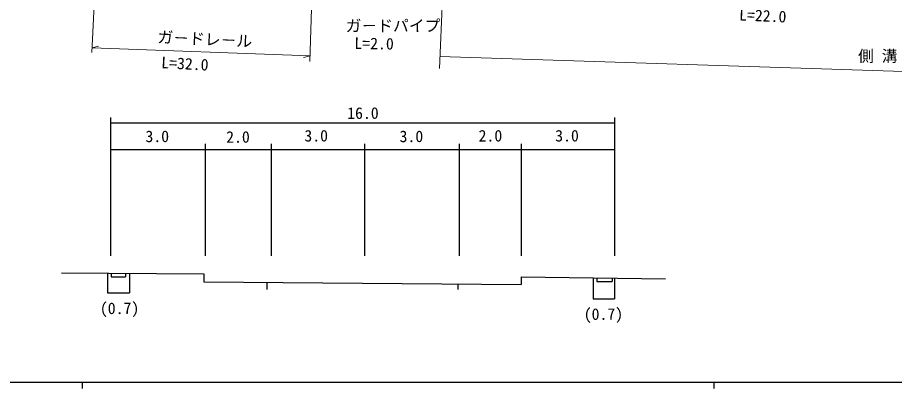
# Model space of a CAD drawing. Units: millimetres, scale not verified. Extents: x 40000 to 680000, y 20000 to 380000.
# Drawn here: x 157791 to 296603, y 204000 to 262820 of the extents above; entities that cross this region are included whole.
import ezdxf
from ezdxf.enums import TextEntityAlignment as Align

# ---------------------------------------------------------------- set-up
doc = ezdxf.new("R2010")
doc.units = ezdxf.units.MM
doc.header["$LTSCALE"] = 1000
for name, color, linetype, lineweight in [('M-BGD', 7, 'Continuous', 25), ('M-STR-HTXT', 7, 'Continuous', 13), ('M-TTL-BAND', 7, 'Continuous', 25)]:
    doc.layers.add(name, color=color, linetype=linetype, lineweight=lineweight)
doc.styles.add('ＭＳ ゴシック', font='')
doc.styles.get('ＭＳ ゴシック').set_extended_font_data('MS Gothic')

msp = doc.modelspace()

# ---------------------------------------------------------------- linework, layer by layer
at = {"layer": 'M-BGD'}
for p, q in [((172511, 246958), (172511, 225042)), ((172511, 246107), (252299, 246107)), ((252299, 246958), (252299, 225042)), ((172511, 241867), (178042, 241867)), ((178042, 241867), (181792, 241867)), ((181792, 241867), (190818, 241867)), ((187511, 242809), (187511, 225042)), ((190818, 241867), (194568, 241867)), ((194568, 241867), (218270, 241867)), ((197937, 242809), (197937, 225042)), ((212724, 242809), (212724, 225042)), ((218270, 241867), (222020, 241867)), ((222020, 241867), (242904, 241867)), ((227724, 242809), (227724, 225042)), ((237512, 242809), (237512, 225042)), ((242904, 241867), (246654, 241867)), ((246654, 241867), (252299, 241867)), ((164732, 222338), (187301, 222190)), ((172055, 222290), (172055, 219141)), ((172592, 222286), (172592, 221708)), ((174890, 222271), (174890, 221708)), ((175508, 222267), (175508, 219141)), ((187301, 222190), (187301, 220911)), ((172592, 221708), (174890, 221708)), ((187301, 220911), (237538, 220503)), ((197250, 220830), (197250, 219712)), ((237538, 221704), (260359, 221411)), ((237538, 221704), (237538, 220503)), ((248924, 221558), (248924, 218206)), ((249485, 221551), (249485, 220950)), ((249485, 220950), (251917, 220950)), ((251917, 221520), (251917, 220950)), ((252297, 221515), (252297, 218206)), ((227494, 220585), (227494, 219712)), ((172055, 219141), (175508, 219141)), ((248924, 218206), (252297, 218206))]:
    msp.add_line(p, q, dxfattribs=at)
at = {"layer": 'M-STR-HTXT'}
for p, q in [((204063, 255847), (204798, 279447)), ((224580, 254736), (225553, 277085)), ((170206, 270048), (169555, 257276)), ((169584, 258020), (170594, 258270)), ((169584, 258020), (204063, 256749)), ((204063, 256749), (203053, 256499)), ((224663, 256657), (398742, 251033))]:
    msp.add_line(p, q, dxfattribs=at)
at = {"layer": 'M-TTL-BAND'}
for p, q in [((40000, 205000), (579000, 205000)), ((168000, 205000), (168000, 204000)), ((268000, 205000), (268000, 204000))]:
    msp.add_line(p, q, dxfattribs=at)

# ---------------------------------------------------------------- texts
at = {"layer": 'M-BGD', "style": 'ＭＳ ゴシック'}
for s, p in [('16.0', (209979, 246192)), ('3.0', (178042, 242506)), ('2.0', (190818, 242407)), ('3.0', (203201, 242605)), ('3.0', (218270, 242506)), ('2.0', (230783, 242605)), ('3.0', (242904, 242605)), ('(0.7)', (170830, 215239)), ('(0.7)', (247420, 214322))]:
    msp.add_text(s, height=1833, rotation=0.2, dxfattribs=at).set_placement(p, align=Align.BOTTOM_LEFT)
at = {"layer": 'M-STR-HTXT', "style": 'ＭＳ ゴシック'}
for s, rotation, p in [('L=22.0', 357.4, (271957, 261815)), ('ガ－ドパイプ', 0.1, (209726, 260039)), ('ガ－ドレ－ル', 357.3, (179874, 258284)), ('L=2.0', 358.9, (211090, 257299)), ('側 溝', 0.1, (290847, 255243)), ('L=32.0', 356.9, (180474, 254247))]:
    msp.add_text(s, height=1833, rotation=rotation, dxfattribs=at).set_placement(p, align=Align.BOTTOM_LEFT)

doc.saveas('drawing.dxf')
